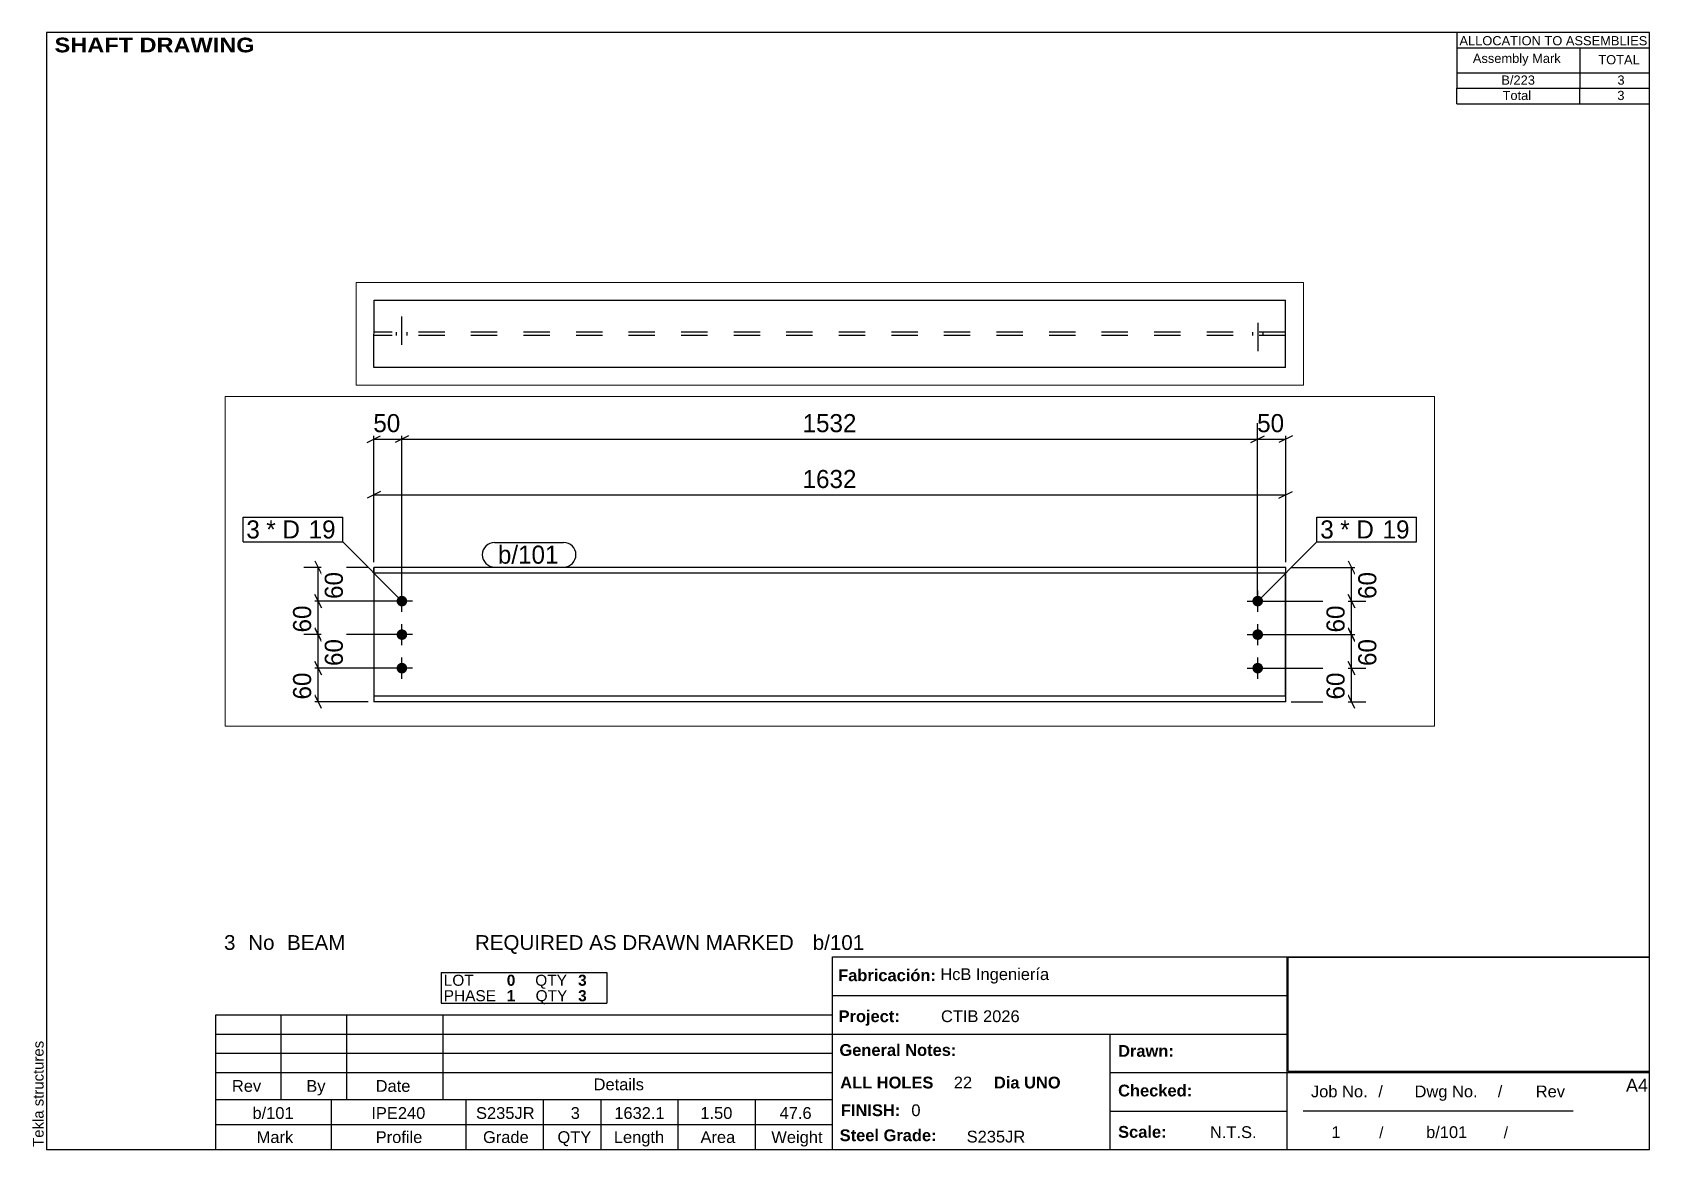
# Paper-space layout 'Layout1' of a CAD drawing. Header units: millimetres. Extents: x 2 to 292, y 5 to 205.
# The model-space entities are those that its viewports show. They can reach past a viewport. Long polylines and large blocks are cut down to what shows.
import ezdxf

# ---------------------------------------------------------------- set-up
doc = ezdxf.new("R2010")
doc.units = ezdxf.units.MM
doc.linetypes.add('DXK_LINE_DOT2', pattern=[3.9198, 1.9599, -1.9599])
doc.linetypes.add('DXK_LINE_DOT4', pattern=[0.9408, 0.4704, -0.4704])
doc.layers.add('Viewport layer', color=7, linetype='Continuous', plot=False)
doc.styles.add('Arial', font='ARIAL.TTF', dxfattribs={"height": 0.2})
doc.styles.add('Arial Black', font='ARIBLK.TTF', dxfattribs={"height": 0.2})
doc.styles.add('Arial Bold', font='ARIALBD.TTF', dxfattribs={"height": 0.2})
doc.styles.add('Comic Sans MS', font='COMIC.TTF', dxfattribs={"height": 0.2})

msp = doc.modelspace()

# ---------------------------------------------------------------- hatches: boundary and pattern name
at = {"linetype": 'Continuous'}
for points in [[(7022, 224), (7021.8, 222), (7021.2, 220.1), (7020.2, 218.4), (7018.9, 216.9), (7017.3, 215.8), (7015.5, 215), (7013.5, 214.6), (7011.6, 214.6), (7009.6, 215), (7007.8, 215.8), (7006.2, 216.9), (7004.9, 218.4), (7003.9, 220.1), (7003.3, 222), (7003, 224), (7003.3, 226), (7003.9, 227.9), (7004.9, 229.6), (7006.2, 231.1), (7007.8, 232.2), (7009.6, 233), (7011.6, 233.4), (7013.5, 233.4), (7015.5, 233), (7017.3, 232.2), (7018.9, 231.1), (7020.2, 229.6), (7021.2, 227.9), (7021.8, 226)], [(8554, 224), (8553.8, 222), (8553.1, 220.1), (8552.2, 218.4), (8550.8, 216.9), (8549.2, 215.8), (8547.4, 215), (8545.5, 214.6), (8543.5, 214.6), (8541.5, 215), (8539.7, 215.8), (8538.1, 216.9), (8536.8, 218.4), (8535.8, 220.1), (8535.2, 222), (8535, 224), (8535.2, 226), (8535.8, 227.9), (8536.8, 229.6), (8538.1, 231.1), (8539.7, 232.2), (8541.5, 233), (8543.5, 233.4), (8545.5, 233.4), (8547.4, 233), (8549.2, 232.2), (8550.8, 231.1), (8552.2, 229.6), (8553.1, 227.9), (8553.8, 226)], [(7022, 164), (7021.8, 162), (7021.2, 160.1), (7020.2, 158.4), (7018.9, 156.9), (7017.3, 155.8), (7015.5, 155), (7013.5, 154.6), (7011.6, 154.6), (7009.6, 155), (7007.8, 155.8), (7006.2, 156.9), (7004.9, 158.4), (7003.9, 160.1), (7003.3, 162), (7003, 164), (7003.3, 166), (7003.9, 167.9), (7004.9, 169.6), (7006.2, 171.1), (7007.8, 172.2), (7009.6, 173), (7011.6, 173.4), (7013.5, 173.4), (7015.5, 173), (7017.3, 172.2), (7018.9, 171.1), (7020.2, 169.6), (7021.2, 167.9), (7021.8, 166)], [(8554, 164), (8553.8, 162), (8553.1, 160.1), (8552.2, 158.4), (8550.8, 156.9), (8549.2, 155.8), (8547.4, 155), (8545.5, 154.6), (8543.5, 154.6), (8541.5, 155), (8539.7, 155.8), (8538.1, 156.9), (8536.8, 158.4), (8535.8, 160.1), (8535.2, 162), (8535, 164), (8535.2, 166), (8535.8, 167.9), (8536.8, 169.6), (8538.1, 171.1), (8539.7, 172.2), (8541.5, 173), (8543.5, 173.4), (8545.5, 173.4), (8547.4, 173), (8549.2, 172.2), (8550.8, 171.1), (8552.2, 169.6), (8553.1, 167.9), (8553.8, 166)], [(7022, 104), (7021.8, 102), (7021.2, 100.1), (7020.2, 98.4), (7018.9, 96.9), (7017.3, 95.8), (7015.5, 95), (7013.5, 94.6), (7011.6, 94.6), (7009.6, 95), (7007.8, 95.8), (7006.2, 96.9), (7004.9, 98.4), (7003.9, 100.1), (7003.3, 102), (7003, 104), (7003.3, 106), (7003.9, 107.9), (7004.9, 109.6), (7006.2, 111.1), (7007.8, 112.2), (7009.6, 113), (7011.6, 113.4), (7013.5, 113.4), (7015.5, 113), (7017.3, 112.2), (7018.9, 111.1), (7020.2, 109.6), (7021.2, 107.9), (7021.8, 106)], [(8554, 104), (8553.8, 102), (8553.1, 100.1), (8552.2, 98.4), (8550.8, 96.9), (8549.2, 95.8), (8547.4, 95), (8545.5, 94.6), (8543.5, 94.6), (8541.5, 95), (8539.7, 95.8), (8538.1, 96.9), (8536.8, 98.4), (8535.8, 100.1), (8535.2, 102), (8535, 104), (8535.2, 106), (8535.8, 107.9), (8536.8, 109.6), (8538.1, 111.1), (8539.7, 112.2), (8541.5, 113), (8543.5, 113.4), (8545.5, 113.4), (8547.4, 113), (8549.2, 112.2), (8550.8, 111.1), (8552.2, 109.6), (8553.1, 107.9), (8553.8, 106)]]:
    msp.add_hatch(color=3, dxfattribs=at).paths.add_polyline_path(points)

# ---------------------------------------------------------------- linework, layer by layer
at = {"color": 8, "linetype": 'Continuous'}
for p, q in [((6962.4, 294), (6962.4, 542.4)), ((7012.5, 234), (7012.5, 542.4)), ((7012.5, 234), (7012.5, 542.4)), ((8544.4, 234), (8544.4, 542.4)), ((8594.6, 294), (8594.6, 542.4)), ((6950.4, 508), (6974.4, 520)), ((6962.4, 514), (7012.5, 514)), ((7024.5, 520), (7000.5, 508)), ((7024.5, 520), (7000.5, 508)), ((8532.4, 508), (8556.4, 520)), ((8544.4, 514), (8594.6, 514)), ((8606.6, 520), (8582.6, 508)), ((6962.4, 294), (6962.4, 442.4)), ((8594.6, 294), (8594.6, 442.4)), ((6974.4, 420), (6950.4, 408)), ((6962.4, 414), (8594.6, 414)), ((8582.6, 408), (8606.6, 420)), ((6856.4, 296), (6868.4, 272)), ((8706.4, 296), (8718.4, 272)), ((6952.4, 284), (6836.8, 284)), ((6862.4, 224), (6862.4, 284)), ((8604.6, 284), (8740.8, 284)), ((8712.4, 224), (8712.4, 284)), ((6868.4, 212), (6856.4, 236)), ((8718.4, 212), (8706.4, 236)), ((7002.5, 224), (6836.8, 224)), ((8554.4, 224), (8740.8, 224)), ((6868.4, 152), (6856.4, 176)), ((8718.4, 152), (8706.4, 176)), ((7002.5, 164), (6834, 164)), ((8554.4, 164), (8738, 164)), ((6868.4, 92), (6856.4, 116)), ((8718.4, 92), (8706.4, 116)), ((7002.5, 104), (6836.8, 104)), ((8554.4, 104), (8740.8, 104)), ((6952.4, 44), (6834, 44)), ((6868.4, 32), (6856.4, 56)), ((8604.6, 44), (8738, 44)), ((8718.4, 32), (8706.4, 56))]:
    msp.add_line(p, q, dxfattribs=at)
at = {"color": 7, "linetype": 'Continuous'}
for p, q in [((6906.5, 330.1), (6906.5, 374.1)), ((8828.9, 330.1), (8828.9, 374.1)), ((8594.4, 284), (6962.4, 284)), ((6962.4, 274.2), (6962.4, 284)), ((8594.5, 274.2), (6962.4, 274.2)), ((6962.5, 274.2), (6962.5, 53.8)), ((8594.6, 284), (8594.4, 284)), ((8594.4, 284), (8594.4, 274.2)), ((8594.6, 284), (8594.4, 284)), ((8594.4, 274.2), (8594.5, 274.2)), ((8594.5, 53.8), (8594.5, 274.2)), ((8594.5, 274.2), (8594.6, 274.2)), ((8594.5, 274.2), (8594.5, 53.8)), ((8594.6, 274.2), (8594.5, 274.2)), ((8594.6, 274.2), (8594.6, 284)), ((32, 32), (32.2, 152)), ((32.2, 152), (1664.1, 152)), ((1663.9, 32), (1664.1, 152)), ((1663.9, 32), (32, 32)), ((8594.4, 53.8), (6962.4, 53.8)), ((6962.4, 53.8), (6962.4, 44)), ((8594.6, 44), (6962.4, 44)), ((8594.5, 53.8), (8594.4, 53.8)), ((8594.4, 53.8), (8594.4, 44)), ((8594.5, 53.8), (8594.4, 53.8)), ((8594.6, 53.8), (8594.5, 53.8)), ((8594.6, 53.8), (8594.5, 53.8)), ((8594.6, 44), (8594.6, 53.8))]:
    msp.add_line(p, q, dxfattribs=at)
at = {"color": 7, "linetype": 'DXK_LINE_DOT4'}
for p, q in [((6962.6, 53.8), (6962.6, 274.2)), ((6962.7, 274.2), (6962.7, 284)), ((8594.5, 274.2), (8594.4, 274.2)), ((1664, 95.1), (32.1, 95.1)), ((1664, 88.9), (32.1, 88.9)), ((6962.7, 44), (6962.7, 53.8)), ((8594.5, 53.8), (8594.5, 53.8))]:
    msp.add_line(p, q, dxfattribs=at)
at = {"color": 3, "linetype": 'Continuous'}
for p, q in [((7012.5, 205), (7012.5, 243)), ((8544.5, 205), (8544.5, 243)), ((7031.5, 224), (6993.5, 224)), ((8525.5, 224), (8563.5, 224)), ((7012.5, 145), (7012.5, 183)), ((8544.5, 145), (8544.5, 183)), ((7031.5, 164), (6993.5, 164)), ((8525.5, 164), (8563.5, 164)), ((7012.5, 85), (7012.5, 123)), ((8544.5, 85), (8544.5, 123)), ((7031.5, 104), (6993.5, 104)), ((8525.5, 104), (8563.5, 104))]:
    msp.add_line(p, q, dxfattribs=at)
at = {"color": 3, "linetype": 'DXK_LINE_DOT2'}
for p, q in [((82.1, 72.3), (82.2, 122.8)), ((82.1, 72.3), (82.2, 122.8)), ((82.1, 72.3), (82.2, 122.8)), ((72.6, 88.9), (72.6, 95.1)), ((72.6, 88.9), (72.6, 95.1)), ((72.6, 88.9), (72.6, 95.1)), ((91.6, 88.9), (91.6, 95.1)), ((91.6, 88.9), (91.6, 95.1)), ((91.6, 88.9), (91.6, 95.1)), ((1604.5, 95.1), (1604.5, 88.9)), ((1604.5, 95.1), (1604.5, 88.9)), ((1604.5, 95.1), (1604.5, 88.9)), ((1614.1, 111.7), (1614, 61.2)), ((1614.1, 111.7), (1614, 61.2)), ((1614.1, 111.7), (1614, 61.2)), ((1623.5, 95.1), (1623.5, 88.9)), ((1623.5, 95.1), (1623.5, 88.9)), ((1623.5, 95.1), (1623.5, 88.9))]:
    msp.add_line(p, q, dxfattribs=at)

# ---------------------------------------------------------------- wipeouts: each hides what was drawn before it
at = {"color": 0}
for points in [[(6760.2, 336.1), (6760.2, 368.1), (6734.1, 368.1), (6734.1, 336.1)], [(8682.6, 336.1), (8682.6, 368.1), (8656.5, 368.1), (8656.5, 336.1)]]:
    msp.add_wipeout(points, dxfattribs=at)

# ---------------------------------------------------------------- next in the draw order: wipeouts: each hides what was drawn before it
for points in [[(8602, 520), (8602, 564.8), (8537.1, 564.8), (8537.1, 520)], [(7833.6, 420), (7833.6, 464.8), (7723.4, 464.8), (7723.4, 420)], [(6760.2, 336.1), (6760.2, 368.1), (6734.1, 368.1), (6734.1, 336.1)], [(8682.6, 336.1), (8682.6, 368.1), (8656.5, 368.1), (8656.5, 336.1)], [(7296.1, 291), (7296.1, 323), (7184.4, 323), (7184.4, 291)], [(6913.2, 286.5), (6868.4, 286.5), (6868.4, 221.5), (6913.2, 221.5)], [(8763.2, 286.5), (8718.4, 286.5), (8718.4, 221.5), (8763.2, 221.5)]]:
    msp.add_wipeout(points, dxfattribs=at)

# ---------------------------------------------------------------- next in the draw order: linework, layer by layer
at = {"color": 8, "linetype": 'Continuous'}
for p, q in [((8544.4, 234), (8544.4, 542.4)), ((7012.5, 514), (8544.4, 514)), ((8532.4, 508), (8556.4, 520)), ((6856.4, 236), (6868.4, 212)), ((8706.4, 236), (8718.4, 212)), ((7002.5, 224), (6834, 224)), ((6862.4, 164), (6862.4, 224)), ((8554.4, 224), (8738, 224)), ((8712.4, 164), (8712.4, 224))]:
    msp.add_line(p, q, dxfattribs=at)
at = {"color": 7, "linetype": 'Continuous'}
for p, q in [((6728.1, 330.1), (6728.1, 374.1)), ((8650.5, 330.1), (8650.5, 374.1)), ((7012.5, 224), (6906.5, 330.1))]:
    msp.add_line(p, q, dxfattribs=at)

# ---------------------------------------------------------------- next in the draw order: texts
at = {"color": 3, "style": 'Comic Sans MS'}
for s, p in [('50', (8543.5, 526.4)), ('1632', (7729.8, 426.4))]:
    msp.add_text(s, height=32.38, dxfattribs=at).set_placement(p)
for p in [(6906.8, 227.9), (8756.8, 227.9)]:
    msp.add_text('60', height=32.38, rotation=90.0002, dxfattribs=at).set_placement(p)

# ---------------------------------------------------------------- next in the draw order: wipeouts: each hides what was drawn before it
at = {"color": 0}
for points in [[(6836, 336.1), (6836, 368.1), (6769.8, 368.1), (6769.8, 336.1)], [(8758.4, 336.1), (8758.4, 368.1), (8692.2, 368.1), (8692.2, 336.1)], [(7296.1, 291), (7296.1, 323), (7184.4, 323), (7184.4, 291)]]:
    msp.add_wipeout(points, dxfattribs=at)

# ---------------------------------------------------------------- next in the draw order: linework, layer by layer
at = {"color": 7, "linetype": 'Continuous'}
for p, q in [((7178.4, 329), (7302.1, 329)), ((7178.4, 285), (7302.1, 285))]:
    msp.add_line(p, q, dxfattribs=at)
for centre, start, end in [((7178.4, 307), 90, 270), ((7302.1, 307), 270, 90)]:
    msp.add_arc(centre, 22, start, end, dxfattribs=at)

# ---------------------------------------------------------------- next in the draw order: texts
at = {"color": 3, "style": 'Comic Sans MS'}
msp.add_text('b/101', height=32.38, dxfattribs=at).set_placement((7184.4, 291))

# ---------------------------------------------------------------- next in the draw order: wipeouts: each hides what was drawn before it
at = {"color": 0}
for points in [[(7019.9, 520), (7019.9, 564.8), (6955, 564.8), (6955, 520)], [(7833.6, 520), (7833.6, 564.8), (7723.4, 564.8), (7723.4, 520)], [(6836, 336.1), (6836, 368.1), (6769.8, 368.1), (6769.8, 336.1)], [(8758.4, 336.1), (8758.4, 368.1), (8692.2, 368.1), (8692.2, 336.1)], [(6856.4, 226.5), (6811.6, 226.5), (6811.6, 161.5), (6856.4, 161.5)], [(8706.4, 226.5), (8661.6, 226.5), (8661.6, 161.5), (8706.4, 161.5)]]:
    msp.add_wipeout(points, dxfattribs=at)

# ---------------------------------------------------------------- next in the draw order: linework, layer by layer
at = {"color": 7, "linetype": 'Continuous'}
msp.add_line((8544.5, 224), (8650.5, 330.1), dxfattribs=at)
at = {"color": 8, "linetype": 'Continuous'}
for p, q in [((6856.4, 176), (6868.4, 152)), ((8706.4, 176), (8718.4, 152)), ((7002.5, 164), (6836.8, 164)), ((6862.4, 104), (6862.4, 164)), ((8554.4, 164), (8740.8, 164)), ((8712.4, 104), (8712.4, 164))]:
    msp.add_line(p, q, dxfattribs=at)

# ---------------------------------------------------------------- next in the draw order: texts
at = {"color": 3, "style": 'Comic Sans MS'}
for s, height, p in [('50', 32.38, (6961.4, 526.4)), ('1532', 32.38, (7729.8, 526.4)), ('3', 32.4, (6734.1, 336.1)), ('* D', 32.38, (6769.8, 336.1)), ('3', 32.4, (8656.5, 336.1)), ('* D', 32.38, (8692.2, 336.1))]:
    msp.add_text(s, height=height, dxfattribs=at).set_placement(p)
for p in [(6850, 167.9), (8700, 167.9)]:
    msp.add_text('60', height=32.38, rotation=90.0002, dxfattribs=at).set_placement(p)

# ---------------------------------------------------------------- next in the draw order: wipeouts: each hides what was drawn before it
at = {"color": 0}
for points in [[(6890.9, 336.1), (6890.9, 368.1), (6845.6, 368.1), (6845.6, 336.1)], [(8813.3, 336.1), (8813.3, 368.1), (8768, 368.1), (8768, 336.1)]]:
    msp.add_wipeout(points, dxfattribs=at)

# ---------------------------------------------------------------- next in the draw order: wipeouts: each hides what was drawn before it
for points in [[(6890.9, 336.1), (6890.9, 368.1), (6845.6, 368.1), (6845.6, 336.1)], [(8813.3, 336.1), (8813.3, 368.1), (8768, 368.1), (8768, 336.1)], [(6913.2, 166.5), (6868.4, 166.5), (6868.4, 101.5), (6913.2, 101.5)], [(8763.2, 166.5), (8718.4, 166.5), (8718.4, 101.5), (8763.2, 101.5)]]:
    msp.add_wipeout(points, dxfattribs=at)

# ---------------------------------------------------------------- next in the draw order: linework, layer by layer
at = {"color": 7, "linetype": 'Continuous'}
for p, q in [((6728.1, 374.1), (6906.5, 374.1)), ((8650.5, 374.1), (8828.9, 374.1)), ((6728.1, 330.1), (6906.5, 330.1)), ((8650.5, 330.1), (8828.9, 330.1))]:
    msp.add_line(p, q, dxfattribs=at)
at = {"color": 8, "linetype": 'Continuous'}
for p, q in [((6856.4, 116), (6868.4, 92)), ((8706.4, 116), (8718.4, 92)), ((7002.5, 104), (6834, 104)), ((6862.4, 44), (6862.4, 104)), ((8554.4, 104), (8738, 104)), ((8712.4, 44), (8712.4, 104))]:
    msp.add_line(p, q, dxfattribs=at)

# ---------------------------------------------------------------- next in the draw order: texts
at = {"color": 3, "style": 'Comic Sans MS'}
for p in [(6845.6, 336.1), (8768, 336.1)]:
    msp.add_text('19', height=32.38, dxfattribs=at).set_placement(p)
for p in [(6906.8, 107.9), (8756.8, 107.9)]:
    msp.add_text('60', height=32.38, rotation=90.0002, dxfattribs=at).set_placement(p)

# ---------------------------------------------------------------- next in the draw order: wipeouts: each hides what was drawn before it
at = {"color": 0}
for points in [[(6856.4, 106.5), (6811.6, 106.5), (6811.6, 41.5), (6856.4, 41.5)], [(8706.4, 106.5), (8661.6, 106.5), (8661.6, 41.5), (8706.4, 41.5)]]:
    msp.add_wipeout(points, dxfattribs=at)

# ---------------------------------------------------------------- next in the draw order: texts
at = {"color": 3, "style": 'Comic Sans MS'}
for p in [(6850, 47.9), (8700, 47.9)]:
    msp.add_text('60', height=32.38, rotation=90.0002, dxfattribs=at).set_placement(p)

psp = doc.layouts.get("Layout1")

# ---------------------------------------------------------------- linework, layer by layer
at = {"color": 5, "linetype": 'Continuous'}
for p, q in [((292, 205), (5, 205)), ((5, 205), (5, 5)), ((292, 5), (292, 205)), ((5, 5), (292, 5))]:
    psp.add_line(p, q, dxfattribs=at)
at = {"color": 7, "linetype": 'Continuous'}
for p, q in [((257.51, 205), (257.51, 197.75)), ((257.57, 202.24), (292, 202.24)), ((279.49, 202.24), (279.49, 197.75)), ((257.51, 197.75), (257.51, 195)), ((257.57, 197.75), (292, 197.75)), ((279.49, 197.75), (279.49, 195)), ((257.51, 192.23), (257.51, 194.99)), ((257.54, 194.99), (292, 194.99)), ((279.49, 192.23), (279.49, 194.99)), ((257.51, 192.23), (292, 192.23)), ((145.72, 5), (145.72, 39.5)), ((145.75, 39.5), (292, 39.5)), ((227.14, 5), (227.14, 39.5)), ((75.68, 36.74), (105.35, 36.74)), ((75.68, 36.74), (75.68, 33.98)), ((105.35, 36.74), (105.35, 33.98)), ((75.68, 33.98), (75.68, 31.22)), ((105.35, 33.98), (105.35, 31.22)), ((145.72, 32.6), (227.14, 32.6)), ((35.31, 13.97), (35.31, 29.15)), ((35.31, 29.15), (145.71, 29.15)), ((47.04, 13.97), (47.04, 29.15)), ((58.77, 13.97), (58.77, 29.15)), ((75.68, 31.22), (105.35, 31.22)), ((76.02, 13.97), (76.02, 29.15)), ((145.71, 13.97), (145.71, 29.15)), ((35.31, 25.7), (145.71, 25.7)), ((145.72, 25.7), (227.14, 25.7)), ((195.4, 5), (195.4, 25.7)), ((35.31, 22.25), (145.71, 22.25)), ((35.31, 18.8), (145.71, 18.8)), ((195.4, 18.8), (292, 18.8)), ((35.31, 13.96), (145.71, 13.97)), ((35.31, 9.49), (35.31, 13.96)), ((56.01, 9.49), (56.01, 13.97)), ((80.16, 9.49), (80.16, 13.97)), ((93.96, 9.49), (93.96, 13.97)), ((104.31, 9.49), (104.31, 13.97)), ((118.11, 9.49), (118.11, 13.97)), ((131.91, 9.49), (131.91, 13.97)), ((195.4, 11.9), (227.14, 11.9)), ((229.99, 11.92), (278.29, 11.92)), ((35.31, 9.48), (145.72, 9.49)), ((35.31, 5), (35.31, 9.48)), ((56.01, 5), (56.01, 9.48)), ((80.16, 5), (80.16, 9.48)), ((93.96, 5), (93.96, 9.48)), ((104.31, 5), (104.31, 9.48)), ((118.11, 5), (118.11, 9.48)), ((131.91, 5), (131.91, 9.48))]:
    psp.add_line(p, q, dxfattribs=at)
at = {"color": 2, "linetype": 'Continuous'}
for p, q in [((227.28, 39.46), (291.86, 39.46)), ((227.29, 19.02), (227.29, 39.46)), ((291.96, 19.03), (291.96, 39.47)), ((227.28, 19.03), (291.86, 19.03))]:
    psp.add_line(p, q, dxfattribs=at)

# ---------------------------------------------------------------- texts
at = {"color": 7}
for s, height, style, p in [(' SHAFT DRAWING', 2.6342, 'Arial Black', (5.3, 201.42)), ('ALLOCATION TO ASSEMBLIES', 1.6475, 'Arial', (257.95, 202.68)), ('Assembly Mark', 1.6475, 'Arial', (260.35, 199.52)), ('TOTAL', 1.648, 'Arial', (282.81, 199.28)), ('3', 2.64, 'Arial', (36.8, 40.76)), ('REQUIRED AS DRAWN MARKED', 2.636, 'Arial', (81.71, 40.76)), ('b/101', 2.636, 'Arial', (142.18, 40.76)), ('No', 2.636, 'Arial', (41.13, 40.76)), ('BEAM', 2.636, 'Arial', (48.08, 40.76)), ('b/101', 2.109, 'Arial', (41.89, 10.5)), ('IPE240', 2.109, 'Arial', (63.17, 10.5)), ('S235JR', 2.109, 'Arial', (81.91, 10.5)), ('3', 2.11, 'Arial', (98.86, 10.5)), ('1632.1', 2.109, 'Arial', (106.66, 10.5)), ('1.50', 2.109, 'Arial', (122.06, 10.5)), ('47.6', 2.109, 'Arial', (136.25, 10.5)), ('FINISH:', 2.107, 'Arial Bold', (147.22, 11)), ('0', 2.11, 'Arial', (159.84, 11))]:
    psp.add_text(s, height=height, dxfattribs=dict(at, style=style)).set_placement(p)
at = {"color": 7, "linetype": 'Continuous'}
for s, height, style, p in [('B/223', 1.648, 'Arial', (265.45, 195.63)), ('3', 1.65, 'Arial', (286.23, 195.63)), ('Total', 1.648, 'Arial', (265.67, 192.88)), ('3', 1.65, 'Arial', (286.21, 192.88)), ('LOT', 1.977, 'Arial', (76.13, 34.33)), ('0', 1.98, 'Arial Bold', (87.41, 34.33)), ('QTY', 1.977, 'Arial', (92.51, 34.33)), ('3', 1.98, 'Arial Bold', (100.18, 34.33)), ('Fabricación:', 2.1074, 'Arial Bold', (146.73, 35.16)), ('HcB Ingeniería', 2.1088, 'Arial', (165.02, 35.36)), ('PHASE', 1.977, 'Arial', (76.13, 31.57)), ('1', 1.98, 'Arial Bold', (87.41, 31.57)), ('QTY', 1.977, 'Arial', (92.58, 31.57)), ('3', 1.98, 'Arial Bold', (100.18, 31.57)), ('Project:', 2.107, 'Arial Bold', (146.81, 27.83)), ('CTIB 2026', 2.109, 'Arial', (165.14, 27.83)), ('General Notes:', 2.1074, 'Arial Bold', (146.96, 21.78)), ('Drawn:', 2.107, 'Arial Bold', (196.85, 21.62)), ('Rev', 2.109, 'Arial', (38.21, 15.35)), ('By', 2.109, 'Arial', (51.53, 15.35)), ('Date', 2.109, 'Arial', (63.94, 15.35)), ('Details', 2.109, 'Arial', (102.96, 15.63)), ('ALL HOLES', 2.107, 'Arial Bold', (147.1, 15.96)), ('22', 2.109, 'Arial', (167.43, 15.96)), ('Dia UNO', 2.107, 'Arial Bold', (174.62, 15.96)), ('A4', 2.307, 'Arial', (287.76, 15.38)), ('Checked:', 2.107, 'Arial Bold', (196.85, 14.53)), ('Job No.', 2.109, 'Arial', (231.37, 14.37)), ('/', 2.11, 'Arial', (243.42, 14.37)), ('Dwg No.', 2.109, 'Arial', (249.91, 14.37)), ('/', 2.11, 'Arial', (264.81, 14.37)), ('Rev', 2.109, 'Arial', (271.61, 14.37)), ('Steel Grade:', 2.1074, 'Arial Bold', (147.01, 6.52)), ('Scale:', 2.107, 'Arial Bold', (196.85, 7.13)), ('N.T.S.', 2.109, 'Arial', (213.29, 7.08)), ('1', 2.11, 'Arial', (235.04, 7.08)), ('/', 1.98, 'Arial', (243.58, 7.08)), ('b/101', 2.109, 'Arial', (251.98, 7.08)), ('/', 1.98, 'Arial', (265.88, 7.08)), ('Mark', 2.109, 'Arial', (42.64, 6.19)), ('Profile', 2.109, 'Arial', (63.95, 6.19)), ('Grade', 2.109, 'Arial', (83.16, 6.19)), ('QTY', 2.109, 'Arial', (96.49, 6.19)), ('Length', 2.109, 'Arial', (106.58, 6.19)), ('Area', 2.109, 'Arial', (122.09, 6.19)), ('Weight', 2.109, 'Arial', (134.77, 6.19)), ('S235JR', 2.109, 'Arial', (169.74, 6.28))]:
    psp.add_text(s, height=height, dxfattribs=dict(at, style=style)).set_placement(p)
at = {"color": 174, "linetype": 'Continuous', "style": 'Arial'}
psp.add_text('Tekla structures', height=1.9102, rotation=90, dxfattribs=at).set_placement((4.5, 5.5))

# ---------------------------------------------------------------- viewports
at = {"layer": 'Viewport layer', "view_target_point": (848.07, 92)}
psp.add_viewport(center=(145.24, 151.03), size=(169.61, 18.4), view_center_point=(0, 0), view_height=184, dxfattribs=at)
at = {"layer": 'Viewport layer', "view_target_point": (7778.51, 295.2)}
psp.add_viewport(center=(145.24, 110.31), size=(216.47, 59.04), view_center_point=(0, 0), view_height=590.4, status=3, dxfattribs=at)

doc.saveas('drawing.dxf')
